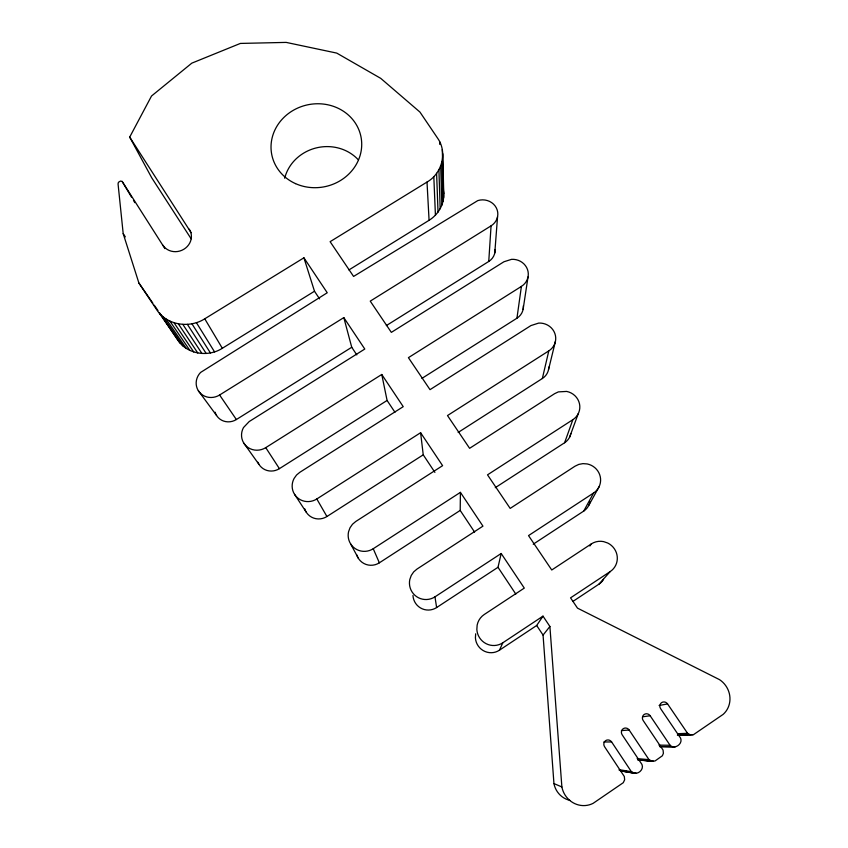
<?xml version="1.0" encoding="UTF-8"?>
<svg xmlns="http://www.w3.org/2000/svg" width="848" height="848" viewBox="0 0 848 848"><rect width="100%" height="100%" fill="white"/><g stroke="black" fill="none" stroke-linecap="round" stroke-linejoin="round"><path stroke-width="1.27" d="M474.604 532.099L460.199 510.422L460.411 492.359L373.237 548.72A16.398 16.176 -35.9 0 1 348.56 531.738L350.033 527.742L352.482 524.255L355.747 521.499L442.603 465.669L420.608 432.713L316.813 498.974A16.26 15.805 -31.9 0 1 294.097 478.442L296.556 475.018L299.81 472.315L403.224 406.658L381.759 374.477L265.753 447.638A16.101 15.455 -29.9 0 1 246.429 446.249A16.101 15.455 -29.9 0 1 243.503 427.551L249.206 421.541L364.788 349.037L343.811 317.608L219.6 395.009A15.677 14.851 -28.4 0 1 199.492 392.306A15.677 14.851 -28.4 0 1 200.573 372.452L327.243 292.761L303.913 257.803L204.76 318.806C189.581 328.568 166.961 325.409 156.838 309.923L138.902 283.031L123.193 233.635L118.052 183.889L118.444 182.288L120.501 181.059L122.154 181.43L164.925 248.602M191.139 238.797L151.707 177.762L129.702 137.1L151.527 96.015L191.796 63.155L240.376 43.428L286.179 42.4L336.741 53.095L380.731 78.355L419.951 112.074L437.6 138.171C447.776 152.407 441.956 173.596 427.01 182.066L330.116 241.68L353.584 276.437L477.795 200.594A15.2 14.193 -0.2 0 1 496.281 207.792A15.2 14.193 -0.2 0 1 491.066 225.854L488.755 261.46L386.338 325.59M348.899 269.95L429.077 220.31C438.119 214.692 444.257 204.453 443.748 193.694L442.751 153.7M475.686 633.785L475.41 637.844A15.688 15.434 66.1 0 0 499.461 650.183L536.678 625.485L542.996 616.136L549.896 626.481L561.874 786.944A22.461 21.423 68.4 0 0 593.112 803.342L623.269 782.704L624.647 779.81L624.329 776.535L604.582 746.728A4.452 4.251 63.3 0 1 605.642 740.633A4.452 4.251 63.3 0 1 611.62 741.947L631.389 771.701L634.251 773.238M494.787 252.98L497.543 216.812M421.922 378.388L516.941 318.212L521.403 286.412A15.667 14.787 3.3 0 0 527.456 269.388A15.667 14.787 3.3 0 0 511.567 259.34L503.924 261.767L391.341 332.374L370.247 301.135L491.066 225.854M523.11 309.403L528.018 276.999M412.965 595.444A15.381 15.306 -88.3 0 0 436.625 607.55L497.999 567.291L501.189 553.49L524.287 588.099L484.261 614.493A16.918 16.663 63.6 0 0 477.148 625.103L476.841 629.481A16.918 16.663 63.6 0 0 502.822 642.784L542.996 616.136M458.164 432.448L542.349 378.515L548.804 350.881A15.889 15.147 8.1 0 0 554.846 333.423A15.889 15.147 8.1 0 0 538.692 323.088L530.954 325.568L430.01 389.656L408.418 357.665L521.403 286.412M548.561 369.505L555.461 341.225M495.253 487.695L564.609 442.751L572.856 419.686A16.144 15.529 15.1 0 0 579.481 403.733A16.144 15.529 15.1 0 0 566.655 391.426L558.366 391.893L554.634 393.663L469.612 448.316L447.49 415.552L548.804 350.881M569.644 437.123L578.272 413.633M499.461 650.183L502.822 642.784M533.233 544.193L583.742 511.068L593.589 492.995A16.441 15.911 25.5 0 0 587.198 463.941L582.947 463.633L578.792 464.407L574.997 466.209L510.178 508.408L487.515 474.838L572.856 419.686M588.83 505.291L599.07 486.794M589.869 546.006L591.268 543.939A16.79 16.282 38.9 0 1 603.638 541.618L607.751 543.038A16.79 16.282 38.9 0 1 610.221 571.552L599.006 584.113L573.047 601.338M569.771 800.321A20.734 19.811 69.1 0 1 553.945 783.584L543.059 635.078L549.896 626.481M610.221 571.552L570.556 597.851L577.499 608.133L719.528 679.651A22.154 20.956 53 0 1 723.153 714.376L693.558 734.612L690.42 734.824L687.558 733.308L667.577 703.925A4.42 4.208 56 0 0 661.61 702.632A4.42 4.208 56 0 0 660.613 708.652L680.573 738.089C683.159 743.94 674.573 749.844 670.068 745.265L658.938 745.127M591.268 543.939L551.751 569.994L528.527 535.597L593.589 492.995M436.625 607.55L434.971 596.844L501.189 553.49M356.754 554.836A15.222 15.041 -40.7 0 0 379.353 562.818L460.199 510.422M304.655 508.705A15.094 14.723 -34 0 0 326.925 516.517L423.237 454.825L420.608 432.713M257.866 462.213A14.957 14.416 -31.2 0 0 279.405 468.658L387.091 400.457L381.759 374.477M215.085 412.192A14.575 13.875 -29.4 0 0 236.369 419.537L351.74 347.267L343.811 317.608M159.413 312.626L177.677 339.942C187.101 354.379 208.184 357.443 222.324 348.284L314.491 291.235L303.913 257.803M639.106 759.85L640.049 759.607M619.072 769.984L620.831 770.927L634.781 773.334C639.254 773.779 643.918 768.956 641.968 764.472L622.156 734.781A4.441 4.24 60.9 0 1 623.195 728.718A4.441 4.24 60.9 0 1 629.163 730.022L649.006 759.66L651.868 761.186L655.016 760.985L662.383 755.759L663.401 753.3L663.062 750.056L643.166 720.503A4.431 4.219 58.2 0 1 644.183 714.461A4.431 4.219 58.2 0 1 650.151 715.754L670.068 745.265M659.076 705.494L667.577 703.925M642.901 716.772L650.151 715.754M622.803 770.991L621.319 771.012M621.404 730.594L629.163 730.022M677.626 733.721L687.558 733.308M677.361 735.121L689.901 734.686M678.358 735.333L693.06 734.771M603.861 741.979L611.62 741.947M659.861 746.558L675.58 746.738M659.638 746.611L674.531 746.908M637.134 758.61L649.006 759.66M646.282 760.179L651.275 760.635M639.583 759.755L650.278 760.9M637.622 759.882L652.939 761.324M638.364 759.914L653.469 761.313M619.39 769.708L631.389 771.701M625.76 771.309L628.23 771.722M630.711 772.146L633.191 772.56M621.817 771.055L635.852 773.365M624.033 771.203L636.382 773.302M553.945 783.584L561.874 786.944M198.326 390.705L216.569 415.499M243.811 443.133L259 464.45M138.902 283.031L152.82 303.118M154.283 305.227L157.951 310.516M159.456 313.336L180.136 343.133M162.54 316.368L183.02 345.973M166.038 318.975L186.284 348.411M219.6 395.009L236.369 419.537M169.876 321.106L189.867 350.415M174.01 322.738L193.715 351.941M460.411 492.359L482.947 526.142L416.972 569.082L413.697 571.881L411.259 575.432L409.807 579.502A16.568 16.515 -80.3 0 0 434.971 596.844M178.345 323.841L197.764 352.98M314.491 291.235L319.579 298.888M351.74 347.267L356.807 354.899M387.091 400.457L394.945 412.266M423.237 454.825L434.907 472.389M497.999 567.291L515.817 594.098M536.678 625.485L543.059 635.078M294.563 494.352L306.266 512.203M123.193 233.635L125.334 236.889M182.839 324.381L201.941 353.489M265.753 447.638L279.405 468.658M129.702 137.1L191.129 232.712M187.387 324.36L206.181 353.478M191.934 323.777L210.41 352.938M196.397 322.643L214.555 351.878M204.76 318.806L222.324 348.284M122.154 181.43L131.493 197.075M133.496 200.435L134.832 202.661M316.813 498.974L326.925 516.517M350.669 543.971L358.407 558.397M373.237 548.72L379.353 562.818M443.313 189.835L443.748 193.694M427.01 182.066L429.077 220.31M433.816 176.596L435.427 215.191M436.603 173.31L438.024 212.106M438.914 169.727L440.176 208.746M440.706 165.911L441.84 205.163M439.688 141.775L439.762 144.404M442.296 149.608L443.642 197.573M441.956 161.926L443.006 201.411M495.031 249.503A14.151 13.314 0.1 0 1 488.755 261.46M523.343 305.789A14.575 13.844 3.8 0 1 516.941 318.212M548.815 367.046A14.766 14.162 9 0 1 542.349 378.515M570.852 433.529A14.988 14.49 16.6 0 1 564.609 442.751M590.038 501.613A15.253 14.808 27.6 0 1 583.742 511.068M284.695 178.228A42.421 39.315 -11.6 0 1 316.007 147.976A42.421 39.315 -11.6 0 1 358.216 159.71M603.532 579.354A15.561 15.126 41.3 0 1 599.006 584.113M189.295 229.204A15.455 14.278 -22.3 0 1 183.857 249.259A15.455 14.278 -22.3 0 1 162.901 245.199M295.528 183.624A45.495 41.828 -11.5 0 0 361.672 142.4A45.495 41.828 -11.5 0 0 291.892 111.152A45.495 41.828 -11.5 0 0 295.528 183.624"/></g></svg>
